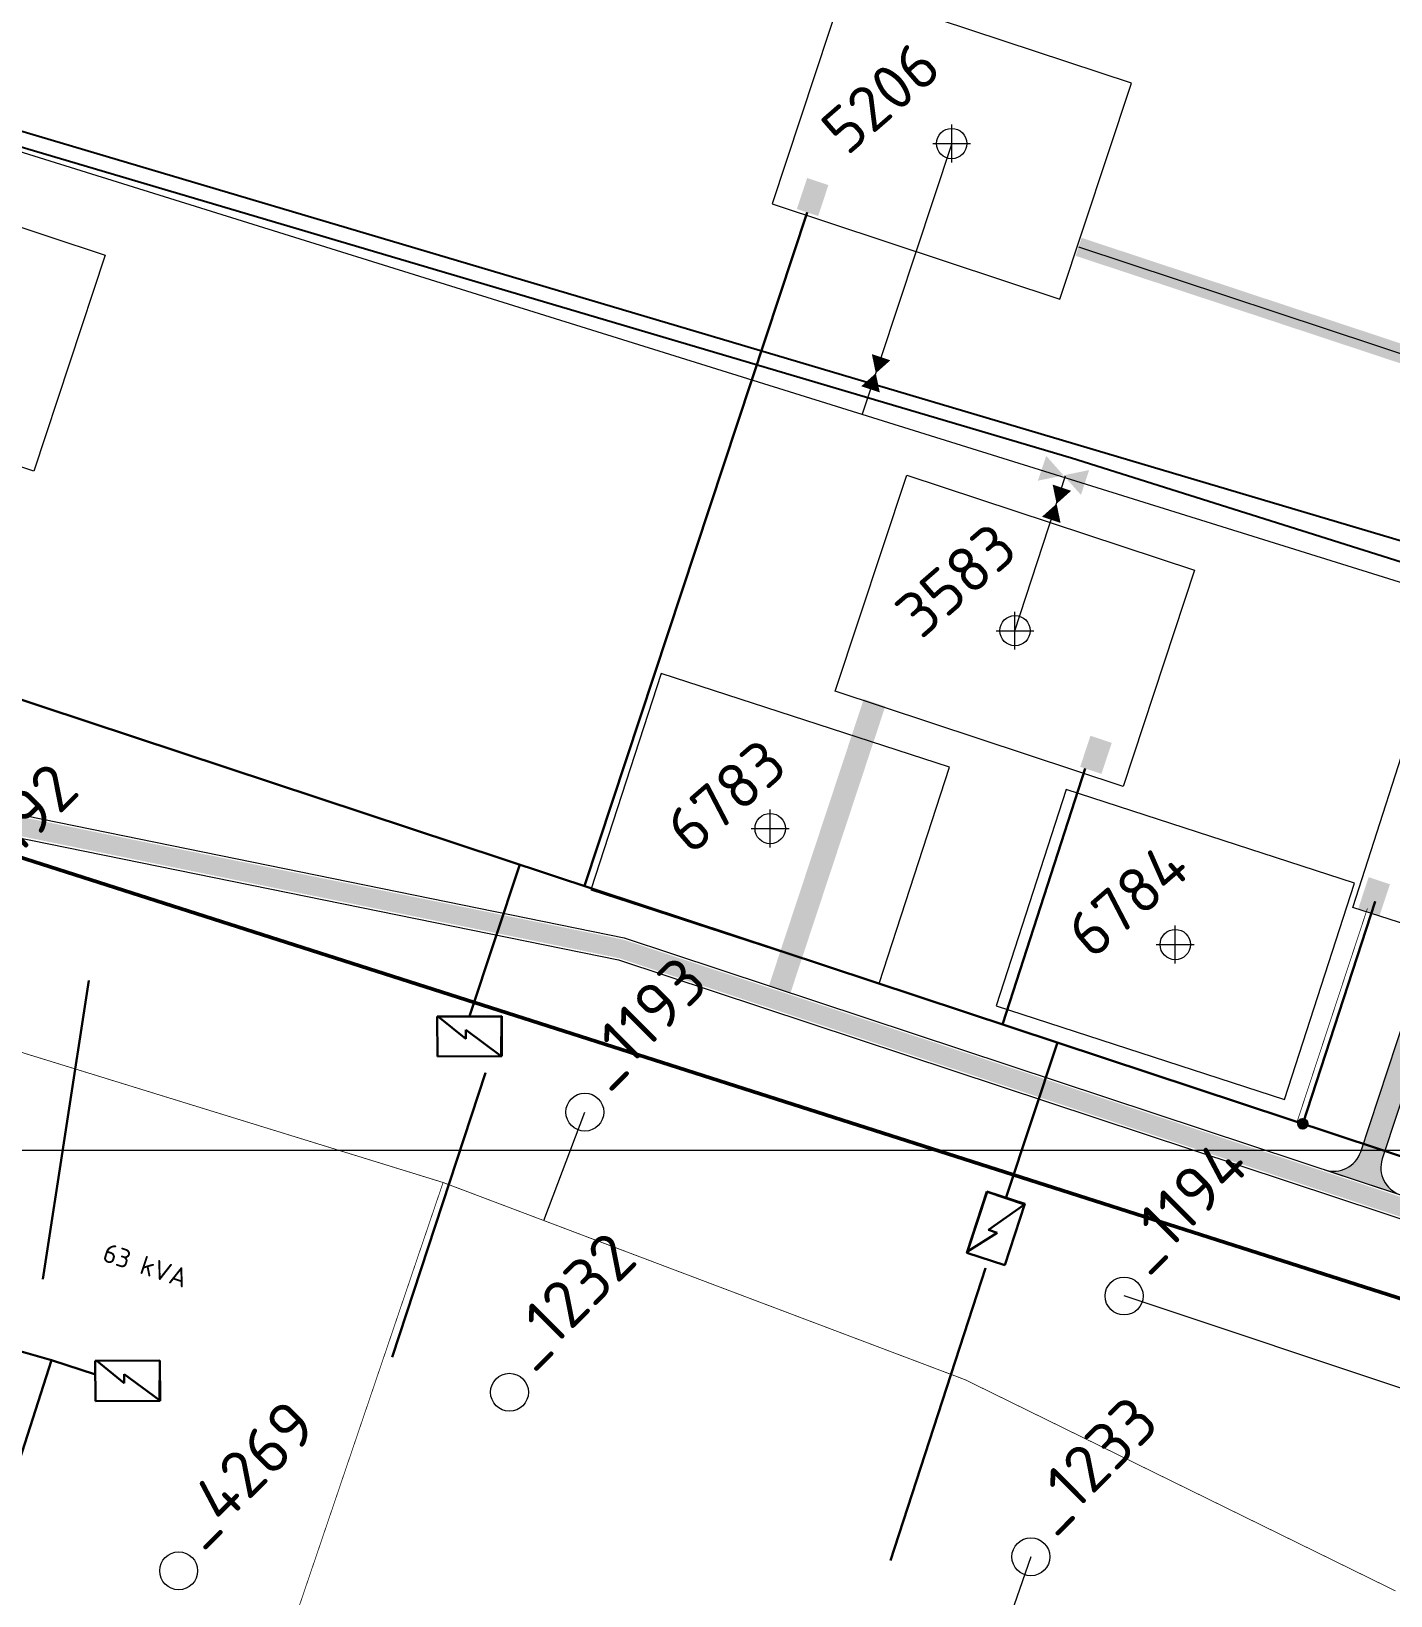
# Model space of a CAD drawing. Header units: millimetres. Extents: x 519 to 9564855, y -810 to 5021775.
# Drawn here: x 9537423.9 to 9537782.7, y 4998882.4 to 4999295.1 of the extents above; entities that cross this region are included whole.
import ezdxf

# ---------------------------------------------------------------- set-up
doc = ezdxf.new("R2010")
doc.units = ezdxf.units.MM
doc.header["$LTSCALE"] = 2
doc.header["$MEASUREMENT"] = 0
doc.header["$PDMODE"] = 2
doc.header["$PDSIZE"] = 5
for name, color, linetype in [('Existing roads', 41, 'Continuous'), ('GRID_PULKOVO', 7, 'Continuous'), ('OilColl&Flowlines', 3, 'Continuous'), ('OLD WELLS(dr.bfr2000)', 24, 'Continuous'), ('ROAD_GROUND', 9, 'Continuous'), ('Stage VII wells', 9, 'Continuous'), ('Скважины 2017г', 221, 'Continuous')]:
    doc.layers.add(name, color=color, linetype=linetype)
for name, color, linetype, lineweight in [('PPLINE_GAS', 4, 'GAS_LINE', 30), ('WELLS(drilled after 2000y)', 6, 'Continuous', 40), ('Скважины на 2023 год', 201, 'Continuous', 20), ('Скважины на 2026', 222, 'Continuous', 50), ('Электро', 1, 'Continuous', 30), ('Электроснаб', 1, 'Continuous', 18), ('Электроснабжене', 1, 'Continuous', 18)]:
    doc.layers.add(name, color=color, linetype=linetype, lineweight=lineweight)
doc.styles.add('92051501$0$STANDARD', font='simplex.shx')
doc.styles.add('Elect', font='isocpeur.ttf')
doc.styles.add('GeoApp', font='', dxfattribs={"height": 1})
doc.styles.get("Standard").update_dxf_attribs({"font": 'isocpeur.ttf', "width": 0.5})
doc.styles.get('GeoApp').set_extended_font_data('D431', italic=True)
doc.linetypes.add('g5_121_g', pattern='A,4,-0.4,["Г",GeoApp,S=1,R=0,X=0,Y=-0.5],-1.2,12', length=17.6)
doc.linetypes.add('GAS_LINE', pattern='A,0.5,-0.2,["G",92051501$0$STANDARD,S=0.1,R=0,X=-0.1,Y=-0.05],-0.05', length=0.75)

# ---------------------------------------------------------------- blocks, each defined once
blk = doc.blocks.new('92051501$0$VALVE')
at = {"layer": 'OilColl&Flowlines'}
for points in [[(-5.97, -3.45), (-5.97, 3.45), (0, 0)], [(5.97, -3.45), (0, 0), (5.97, 3.45)]]:
    blk.add_solid(points, dxfattribs=at)

msp = doc.modelspace()

# ---------------------------------------------------------------- hatches: boundary and pattern name
at = {"layer": 'Existing roads', "lineweight": 0}
h = msp.add_hatch(color=256, dxfattribs=at)
h.paths.add_polyline_path([(9537821.32489, 4999121.2388), (9537815.62635, 4999123.12434), (9537782.28299, 4999022.35316), (9537787.98153, 4999020.46762)])
h.paths.add_polyline_path([(9537787.98153, 4999020.46762), (9537782.28299, 4999022.35316), (9537774.88674, 4999000), (9537781.20917, 4999000)])
edge = h.paths.add_edge_path()
edge.add_line((9537780.4378, 4998997.66877), (9537781.20917, 4999000))
edge.add_line((9537781.20917, 4999000), (9537774.88674, 4999000))
edge.add_line((9537774.88674, 4999000), (9537774.73927, 4998999.55431))
edge.add_arc((9537767.61892, 4999001.9103), 7.5, 251.691556, 341.6915562, ccw=False)
edge.add_line((9537765.26293, 4998994.78996), (9537785.20216, 4998988.19243))
edge.add_arc((9537787.55815, 4998995.31277), 7.5, 161.691556, 251.691556, ccw=False)
h.paths.add_polyline_path([(9537841.00989, 4999180.73132), (9537835.29552, 4999182.56902), (9537815.62635, 4999123.12434), (9537821.32489, 4999121.2388)])
edge = h.paths.add_edge_path()
edge.add_arc((9537880.73748, 4999271.92215), 9.53165, 87.2725063, 143.7972163, ccw=False)
edge.add_line((9537881.19105, 4999281.443), (9537863.73819, 4999287.21784))
edge.add_arc((9537857.20985, 4999279.4619), 10.13774, -0.1376079, 49.9119491, ccw=False)
edge.add_line((9537867.34756, 4999279.43755), (9537854.14412, 4999239.53378))
edge.add_line((9537854.14412, 4999239.53378), (9537859.85849, 4999237.69608))
edge.add_line((9537859.85849, 4999237.69608), (9537873.04609, 4999277.55197))
at = {"layer": 'Скважины 2017г', "linetype": 'ByBlock', "lineweight": 0, "ltscale": 40}
h = msp.add_hatch(color=1, dxfattribs=at)
h.dxf.hatch_style = 1
h.set_gradient(color1=(255, 0, 0), color2=(255, 0, 0), tint=1)
h.paths.add_polyline_path([(9537779.19299, 4999062.54207), (9537781.55204, 4999069.96913), (9537777.23816, 4999071.33934), (9537774.87911, 4999063.91228)])
at = {"layer": 'Электро'}
for points in [[(9537625.94805, 4999248.23184), (9537631.56028, 4999246.37485), (9537634.26751, 4999254.55671), (9537628.65528, 4999256.4137)], [(9537700.71156, 4999101.08346), (9537706.3238, 4999099.22648), (9537709.03102, 4999107.40834), (9537703.41879, 4999109.26532)], [(9537774.12913, 4999063.79239), (9537779.74136, 4999061.9354), (9537782.44859, 4999070.11726), (9537776.83636, 4999071.97425)]]:
    msp.add_hatch(color=256, dxfattribs=at).paths.add_polyline_path(points)
h = msp.add_hatch(color=256, dxfattribs=at)
edge = h.paths.add_edge_path()
edge.add_arc((9537759.48747, 4999006.88099), 1.2343, 0, 360)
at = {"layer": 'Электроснаб', "lineweight": 0}
for points in [[(9537625.94805, 4999248.23184), (9537631.56028, 4999246.37485), (9537634.26751, 4999254.55671), (9537628.65528, 4999256.4137)], [(9537700.71156, 4999101.08346), (9537706.3238, 4999099.22648), (9537709.03102, 4999107.40834), (9537703.41879, 4999109.26532)], [(9537774.12913, 4999063.79239), (9537779.74136, 4999061.9354), (9537782.44859, 4999070.11726), (9537776.83636, 4999071.97425)]]:
    msp.add_hatch(color=1, dxfattribs=at).paths.add_polyline_path(points)
h = msp.add_hatch(color=1, dxfattribs=at)
edge = h.paths.add_edge_path()
edge.add_arc((9537759.48747, 4999006.88099), 1.2343, 0, 360)
at = {"layer": 'Электроснабжене', "lineweight": 0}
for points in [[(9537625.94805, 4999248.23184), (9537631.56028, 4999246.37485), (9537634.26751, 4999254.55671), (9537628.65528, 4999256.4137)], [(9537700.71156, 4999101.08346), (9537706.3238, 4999099.22648), (9537709.03102, 4999107.40834), (9537703.41879, 4999109.26532)], [(9537774.12913, 4999063.79239), (9537779.74136, 4999061.9354), (9537782.44859, 4999070.11726), (9537776.83636, 4999071.97425)]]:
    msp.add_hatch(color=1, dxfattribs=at).paths.add_polyline_path(points)
h = msp.add_hatch(color=1, dxfattribs=at)
edge = h.paths.add_edge_path()
edge.add_arc((9537759.48747, 4999006.88099), 1.2343, 0, 360)

# ---------------------------------------------------------------- linework, layer by layer
at = {"layer": 'Existing roads', "lineweight": 0}
for p, q in [((9537700.29795, 4999238.24849), (9537804.33351, 4999203.82501)), ((9537765.26293, 4998994.78996), (9537785.20216, 4998988.19243))]:
    msp.add_line(p, q, dxfattribs=at)
at = {"layer": 'Existing roads', "lineweight": 0, "const_width": 5}
msp.add_lwpolyline([(9537700.29795, 4999238.24849), (9537804.33351, 4999203.82501)], dxfattribs=at)
at = {"layer": 'Existing roads', "lineweight": 0, "flags": 128}
for points in [[(9537841.00989, 4999180.73132), (9537780.4378, 4998997.66877, 0.414213562), (9537785.20216, 4998988.19243)], [(9537765.26293, 4998994.78996, 0.414213562), (9537774.73927, 4998999.55431), (9537793.80606, 4999057.17848)]]:
    msp.add_lwpolyline(points, format="xyb", dxfattribs=at)
at = {"layer": 'Existing roads', "linetype": 'ByBlock', "lineweight": 0, "const_width": 6, "flags": 128}
msp.add_lwpolyline([(9537621.42272, 4999042.40849), (9537646.42665, 4999117.97603)], dxfattribs=at)
at = {"layer": 'GRID_PULKOVO', "lineweight": 0}
msp.add_line((9533000, 4999000), (9548000, 4999000), dxfattribs=at)
at = {"layer": 'OilColl&Flowlines', "lineweight": 0}
for p, q in [((9537394.35793, 4999271.62923), (9537876.75795, 4999121.27757)), ((9537666.8, 4999265.5), (9537643.20881, 4999194.06882)), ((9537683.5, 4999137), (9537696.80834, 4999177.81344)), ((9537559.19349, 4998981.38674), (9537570, 4999010)), ((9537804.07387, 4998930.89703), (9537712.3, 4998961.5)), ((9537687.7, 4998892.7), (9537677.7774, 4998864.21303, -18.16938))]:
    msp.add_line(p, q, dxfattribs=at)
at = {"layer": 'OilColl&Flowlines', "color": 3, "linetype": 'ByBlock', "lineweight": 0, "ltscale": 50, "const_width": 0.2}
msp.add_lwpolyline([(9535826.17601, 4999193.12266), (9535832.47082, 4999212.10667), (9535852.3674, 4999210.07548), (9535938.39343, 4999483.33728), (9537532.58653, 4998991.43552)], dxfattribs=at)
at = {"layer": 'OilColl&Flowlines', "lineweight": 0}
for points in [[(9537650.62831, 4999208.33084), (9537646.77794, 4999204.90131), (9537645.73306, 4999209.95059)], [(9537647.82282, 4999199.85202), (9537642.92757, 4999201.47177), (9537646.77794, 4999204.90131)], [(9537698.33708, 4999173.90903), (9537694.48671, 4999170.47949), (9537693.44183, 4999175.52878)], [(9537695.53159, 4999165.43021), (9537690.63634, 4999167.04996), (9537694.48671, 4999170.47949)]]:
    msp.add_solid(points, dxfattribs=at)
at = {"layer": 'OLD WELLS(dr.bfr2000)', "lineweight": 0}
for centre in [(9537570, 4999010), (9537712.3, 4998961.5), (9537550.1, 4998936.1), (9537687.7, 4998892.7), (9537462.8, 4998889)]:
    msp.add_circle(centre, 5, dxfattribs=at)
at = {"layer": 'PPLINE_GAS', "linetype": 'g5_121_g', "lineweight": -2}
msp.add_line((9537831.81227, 4999146.8258), (9535279.41281, 4999904.81595), dxfattribs=at)
msp.add_lwpolyline([(9535281.39298, 4999898.00414), (9537698.38059, 4999182.63516), (9537913.66251, 4999114.70847)], dxfattribs=at)
at = {"layer": 'ROAD_GROUND', "color": 8, "lineweight": 0, "const_width": 5}
msp.add_lwpolyline([(9535200.39148, 4999770.59044), (9535654.4447, 4999622.8796), (9535702.14679, 4999615.17926), (9535756.46987, 4999597.40633), (9536146.05351, 4999472.41159), (9536838.69867, 4999252.09722), (9536945.55393, 4999213.74917), (9537005.97796, 4999201.14415), (9537144.17183, 4999148.99552), (9537222.40936, 4999107.68132), (9537310.97232, 4999086.06124), (9537409.31387, 4999087.76023), (9537579.61041, 4999053.05906), (9539143.4794, 4998535.60314)], dxfattribs=at)
at = {"layer": 'ROAD_GROUND', "color": 253, "lineweight": 0}
for points in [[(9535206.74002, 4999771.81568), (9535655.1524, 4999625.80419), (9535702.85658, 4999618.10352), (9535757.38638, 4999600.2629), (9536146.96285, 4999475.27045), (9536839.66034, 4999254.93944), (9536946.37086, 4999216.64333), (9537006.81892, 4999204.0333), (9537145.40667, 4999151.73604), (9537223.48172, 4999110.50763), (9537311.30764, 4999089.06749), (9537409.59075, 4999090.76547), (9537580.38382, 4999055.96311), (9539144.42179, 4998538.45128)], [(9535204.88231, 4999766.11051), (9535653.737, 4999619.955), (9535701.437, 4999612.255), (9535755.537, 4999594.555), (9536145.137, 4999469.555), (9536837.737, 4999249.255), (9536944.737, 4999210.855), (9537005.137, 4999198.255), (9537142.937, 4999146.255), (9537221.337, 4999104.855), (9537310.637, 4999083.055), (9537409.037, 4999084.755), (9537578.837, 4999050.155), (9539142.537, 4998532.755)]]:
    msp.add_lwpolyline(points, dxfattribs=at)
at = {"layer": 'Stage VII wells', "color": 0, "linetype": 'ByBlock', "lineweight": 0}
msp.add_lwpolyline([(9537619.38202, 4999249.5776), (9537695.36254, 4999224.43702), (9537714.21798, 4999281.42241), (9537638.23745, 4999306.56299)], close=True, dxfattribs=at)
msp.add_circle((9537666.8, 4999265.5), 4, dxfattribs=at)
at = {"layer": 'Stage VII wells', "color": 0, "linetype": 'ByBlock', "lineweight": 0, "ltscale": 80}
msp.add_point((9537666.8, 4999265.5), dxfattribs=at)
at = {"layer": 'WELLS(drilled after 2000y)', "color": 0, "linetype": 'ByBlock', "lineweight": 0}
for points in [[(9537348.58202, 4999204.1776), (9537367.43745, 4999261.16299), (9537443.41798, 4999236.02241), (9537424.56254, 4999179.03702), (9537348.58202, 4999204.1776)], [(9537636.08202, 4999121.0776), (9537654.93745, 4999178.06299), (9537730.91798, 4999152.92241), (9537712.06254, 4999095.93702), (9537636.08202, 4999121.0776)]]:
    msp.add_lwpolyline(points, dxfattribs=at)
at = {"layer": 'WELLS(drilled after 2000y)', "color": 3, "linetype": 'ByBlock', "lineweight": 0, "ltscale": 50, "const_width": 0.2}
for points in [[(9537409.84524, 4998630.24042), (9537532.58653, 4998991.43552)], [(9537532.58653, 4998991.43552), (9537670.34702, 4998939.40684), (9537783.91252, 4998883.69794)]]:
    msp.add_lwpolyline(points, dxfattribs=at)
at = {"layer": 'WELLS(drilled after 2000y)', "color": 0, "linetype": 'ByBlock', "lineweight": 0}
msp.add_circle((9537683.5, 4999137), 4, dxfattribs=at)
msp.add_point((9537683.5, 4999137), dxfattribs=at)
at = {"layer": 'Скважины 2017г', "color": 0, "linetype": 'ByBlock', "lineweight": 0}
msp.add_lwpolyline([(9537867.16813, 4999096.61215), (9537848.79912, 4999039.49316), (9537772.64046, 4999063.98517), (9537791.00947, 4999121.10416), (9537867.16813, 4999096.61215)], dxfattribs=at)
at = {"layer": 'Скважины 2017г', "color": 1, "linetype": 'ByBlock', "lineweight": 0, "ltscale": 2, "const_width": 0.2}
msp.add_lwpolyline([(9537776.52241, 4999063.77076), (9537757.94738, 4999007.44879)], dxfattribs=at)
at = {"layer": 'Скважины на 2023 год', "color": 0, "linetype": 'ByBlock', "lineweight": 0}
for points in [[(9537571.60241, 4999068.64789), (9537647.68693, 4999043.92653), (9537666.22795, 4999100.98992), (9537590.14343, 4999125.71128)], [(9537678.50241, 4999038.04789), (9537754.58693, 4999013.32653), (9537773.12795, 4999070.38992), (9537697.04343, 4999095.11128)]]:
    msp.add_lwpolyline(points, close=True, dxfattribs=at)
for centre in [(9537618.9, 4999084.8), (9537725.8, 4999054.2)]:
    msp.add_circle(centre, 4, dxfattribs=at)
for p in [(9537618.9, 4999084.8), (9537725.8, 4999054.2)]:
    msp.add_point(p, dxfattribs=at)
at = {"layer": 'Скважины на 2026'}
msp.add_line((9536427.64777, 4999394.69832), (9542059.39265, 4997594.73601), dxfattribs=at)
at = {"layer": 'Электро', "ltscale": 0.5}
for p, q in [((9537628.69903, 4999247.31273), (9537569.90382, 4999069.69091, 0)), ((9537304.2694, 4999157.49914, 0), (9538212.68368, 4998856.93182, 0)), ((9537778.56453, 4999065.53631, 0), (9537759.48747, 4999006.88099, 0)), ((9537681.09158, 4998987.2756), (9537694.69843, 4999028.38409, 0))]:
    msp.add_line(p, q, dxfattribs=at)
at = {"layer": 'Электро'}
for p, q in [((9537680.27443, 4999033.38314), (9537702.01899, 4999100.67615)), ((9537439.05639, 4999044.69598, 0), (9537426.98329, 4998965.94353, 0)), ((9537531.0154, 4999035.22139), (9537548.06383, 4999035.32573)), ((9537531.0801, 4999024.64904), (9537531.0154, 4999035.22139)), ((9537547.96657, 4999035.22728), (9537531.37098, 4999035.12571)), ((9537531.37098, 4999035.12571), (9537538.58275, 4999029.29848)), ((9537547.89288, 4999024.78482), (9537547.96657, 4999035.22728)), ((9537548.06383, 4999035.32573), (9537548.12853, 4999024.75338)), ((9537538.58275, 4999029.29848), (9537538.56822, 4999031.67371)), ((9537538.56822, 4999031.67371), (9537547.89288, 4999024.78482)), ((9537548.12853, 4999024.75338), (9537531.0801, 4999024.64904)), ((9537670.79016, 4998972.88201), (9537676.08791, 4998989.08676)), ((9537676.15051, 4998988.96334), (9537670.99348, 4998973.18902)), ((9537676.08791, 4998989.08676), (9537686.13706, 4998985.80143)), ((9537686.03265, 4998985.58786), (9537676.15051, 4998988.96334)), ((9537676.54627, 4998978.92341), (9537686.03265, 4998985.58786)), ((9537686.13706, 4998985.80143), (9537680.83931, 4998969.59669)), ((9537678.80395, 4998978.18531), (9537676.54627, 4998978.92341)), ((9537670.99348, 4998973.18902), (9537678.80395, 4998978.18531)), ((9537680.83931, 4998969.59669), (9537670.79016, 4998972.88201)), ((9537440.79785, 4998944.3514, 0), (9537457.84629, 4998944.45574, 0)), ((9537440.86256, 4998933.77905, 0), (9537440.79785, 4998944.3514, 0)), ((9537457.79946, 4998944.46367), (9537441.20386, 4998944.3621)), ((9537441.20386, 4998944.3621), (9537448.41564, 4998938.53487)), ((9537457.72577, 4998934.0212), (9537457.79946, 4998944.46367)), ((9537457.84629, 4998944.45574, 0), (9537457.91099, 4998933.88338, 0)), ((9537448.41564, 4998938.53487), (9537448.4011, 4998940.9101)), ((9537448.4011, 4998940.9101), (9537457.72577, 4998934.0212)), ((9537457.91099, 4998933.88338, 0), (9537440.86256, 4998933.77905, 0))]:
    msp.add_line(p, q, dxfattribs=at)
at = {"layer": 'Электро', "ltscale": 25}
for p, q in [((9537539.53961, 4999035.27356), (9537552.80504, 4999075.35058, 0)), ((9537543.76944, 4999020.40212), (9537519.13389, 4998945.36042)), ((9537675.68061, 4998968.8032), (9537650.64376, 4998891.74768)), ((9537429.28779, 4998944.58681, 0), (9537440.8477, 4998940.76667))]:
    msp.add_line(p, q, dxfattribs=at)
at = {"layer": 'Электро', "ltscale": 0.05}
for p, q in [((9537238.39613, 4998998.74629, 0), (9537429.28779, 4998944.58681, 0)), ((9537429.28779, 4998944.58681, 0), (9537377.48748, 4998783.69118, 0))]:
    msp.add_line(p, q, dxfattribs=at)
at = {"layer": 'Электро'}
msp.add_circle((9537759.48747, 4999006.88099, 0), 1.2343, dxfattribs=at)
at = {"layer": 'Электро', "ltscale": 0.5}
for start, end in [(342, 162), (162, 342)]:
    msp.add_arc((9537759.48747, 4999006.88099, 0), 0.75, start, end, dxfattribs=at)
at = {"layer": 'Электроснаб', "color": 1, "lineweight": 0, "ltscale": 0.5}
for p, q in [((9537628.69903, 4999247.31273), (9537569.90382, 4999069.69091, 0)), ((9537304.2694, 4999157.49914, 0), (9538212.68368, 4998856.93182, 0)), ((9537778.56453, 4999065.53631, 0), (9537759.48747, 4999006.88099, 0)), ((9537681.09158, 4998987.2756), (9537694.69843, 4999028.38409, 0))]:
    msp.add_line(p, q, dxfattribs=at)
at = {"layer": 'Электроснаб', "color": 1, "lineweight": 0}
for p, q in [((9537680.27443, 4999033.38314), (9537702.01899, 4999100.67615)), ((9537439.05639, 4999044.69598, 0), (9537426.98329, 4998965.94353, 0)), ((9537531.0154, 4999035.22139), (9537548.06383, 4999035.32573)), ((9537531.0801, 4999024.64904), (9537531.0154, 4999035.22139)), ((9537547.96657, 4999035.22728), (9537531.37098, 4999035.12571)), ((9537531.37098, 4999035.12571), (9537538.58275, 4999029.29848)), ((9537547.89288, 4999024.78482), (9537547.96657, 4999035.22728)), ((9537548.06383, 4999035.32573), (9537548.12853, 4999024.75338)), ((9537538.58275, 4999029.29848), (9537538.56822, 4999031.67371)), ((9537538.56822, 4999031.67371), (9537547.89288, 4999024.78482)), ((9537548.12853, 4999024.75338), (9537531.0801, 4999024.64904)), ((9537670.79016, 4998972.88201), (9537676.08791, 4998989.08676)), ((9537676.15051, 4998988.96334), (9537670.99348, 4998973.18902)), ((9537676.08791, 4998989.08676), (9537686.13706, 4998985.80143)), ((9537686.03265, 4998985.58786), (9537676.15051, 4998988.96334)), ((9537676.54627, 4998978.92341), (9537686.03265, 4998985.58786)), ((9537686.13706, 4998985.80143), (9537680.83931, 4998969.59669)), ((9537678.80395, 4998978.18531), (9537676.54627, 4998978.92341)), ((9537670.99348, 4998973.18902), (9537678.80395, 4998978.18531)), ((9537680.83931, 4998969.59669), (9537670.79016, 4998972.88201)), ((9537440.79785, 4998944.3514, 0), (9537457.84629, 4998944.45574, 0)), ((9537440.86256, 4998933.77905, 0), (9537440.79785, 4998944.3514, 0)), ((9537457.79946, 4998944.46367), (9537441.20386, 4998944.3621)), ((9537441.20386, 4998944.3621), (9537448.41564, 4998938.53487)), ((9537457.72577, 4998934.0212), (9537457.79946, 4998944.46367)), ((9537457.84629, 4998944.45574, 0), (9537457.91099, 4998933.88338, 0)), ((9537448.41564, 4998938.53487), (9537448.4011, 4998940.9101)), ((9537448.4011, 4998940.9101), (9537457.72577, 4998934.0212)), ((9537457.91099, 4998933.88338, 0), (9537440.86256, 4998933.77905, 0))]:
    msp.add_line(p, q, dxfattribs=at)
at = {"layer": 'Электроснаб', "color": 1, "lineweight": 0, "ltscale": 25}
for p, q in [((9537539.53961, 4999035.27356), (9537552.80504, 4999075.35058, 0)), ((9537543.76944, 4999020.40212), (9537519.13389, 4998945.36042)), ((9537675.68061, 4998968.8032), (9537650.64376, 4998891.74768)), ((9537429.28779, 4998944.58681, 0), (9537440.8477, 4998940.76667))]:
    msp.add_line(p, q, dxfattribs=at)
at = {"layer": 'Электроснаб', "color": 1, "lineweight": 0, "ltscale": 0.05}
for p, q in [((9537238.39613, 4998998.74629, 0), (9537429.28779, 4998944.58681, 0)), ((9537429.28779, 4998944.58681, 0), (9537377.48748, 4998783.69118, 0))]:
    msp.add_line(p, q, dxfattribs=at)
at = {"layer": 'Электроснаб', "color": 1, "lineweight": 0}
msp.add_circle((9537759.48747, 4999006.88099, 0), 1.2343, dxfattribs=at)
at = {"layer": 'Электроснаб', "color": 1, "lineweight": 0, "ltscale": 0.5}
for start, end in [(342, 162), (162, 342)]:
    msp.add_arc((9537759.48747, 4999006.88099, 0), 0.75, start, end, dxfattribs=at)
at = {"layer": 'Электроснабжене', "color": 1, "lineweight": 0, "ltscale": 0.5}
for p, q in [((9537628.69903, 4999247.31273), (9537569.90382, 4999069.69091, 0)), ((9537304.2694, 4999157.49914, 0), (9538212.68368, 4998856.93182, 0)), ((9537778.56453, 4999065.53631, 0), (9537759.48747, 4999006.88099, 0)), ((9537681.09158, 4998987.2756), (9537694.69843, 4999028.38409, 0))]:
    msp.add_line(p, q, dxfattribs=at)
at = {"layer": 'Электроснабжене', "color": 1, "lineweight": 0}
for p, q in [((9537680.27443, 4999033.38314), (9537702.01899, 4999100.67615)), ((9537439.05639, 4999044.69598, 0), (9537426.98329, 4998965.94353, 0)), ((9537531.0154, 4999035.22139), (9537548.06383, 4999035.32573)), ((9537531.0801, 4999024.64904), (9537531.0154, 4999035.22139)), ((9537547.96657, 4999035.22728), (9537531.37098, 4999035.12571)), ((9537531.37098, 4999035.12571), (9537538.58275, 4999029.29848)), ((9537547.89288, 4999024.78482), (9537547.96657, 4999035.22728)), ((9537548.06383, 4999035.32573), (9537548.12853, 4999024.75338)), ((9537538.58275, 4999029.29848), (9537538.56822, 4999031.67371)), ((9537538.56822, 4999031.67371), (9537547.89288, 4999024.78482)), ((9537548.12853, 4999024.75338), (9537531.0801, 4999024.64904)), ((9537670.79016, 4998972.88201), (9537676.08791, 4998989.08676)), ((9537676.15051, 4998988.96334), (9537670.99348, 4998973.18902)), ((9537676.08791, 4998989.08676), (9537686.13706, 4998985.80143)), ((9537686.03265, 4998985.58786), (9537676.15051, 4998988.96334)), ((9537676.54627, 4998978.92341), (9537686.03265, 4998985.58786)), ((9537686.13706, 4998985.80143), (9537680.83931, 4998969.59669)), ((9537678.80395, 4998978.18531), (9537676.54627, 4998978.92341)), ((9537670.99348, 4998973.18902), (9537678.80395, 4998978.18531)), ((9537680.83931, 4998969.59669), (9537670.79016, 4998972.88201)), ((9537440.79785, 4998944.3514, 0), (9537457.84629, 4998944.45574, 0)), ((9537440.86256, 4998933.77905, 0), (9537440.79785, 4998944.3514, 0)), ((9537457.79946, 4998944.46367), (9537441.20386, 4998944.3621)), ((9537441.20386, 4998944.3621), (9537448.41564, 4998938.53487)), ((9537457.72577, 4998934.0212), (9537457.79946, 4998944.46367)), ((9537457.84629, 4998944.45574, 0), (9537457.91099, 4998933.88338, 0)), ((9537448.41564, 4998938.53487), (9537448.4011, 4998940.9101)), ((9537448.4011, 4998940.9101), (9537457.72577, 4998934.0212)), ((9537457.91099, 4998933.88338, 0), (9537440.86256, 4998933.77905, 0))]:
    msp.add_line(p, q, dxfattribs=at)
at = {"layer": 'Электроснабжене', "color": 1, "lineweight": 0, "ltscale": 25}
for p, q in [((9537539.53961, 4999035.27356), (9537552.80504, 4999075.35058, 0)), ((9537543.76944, 4999020.40212), (9537519.13389, 4998945.36042)), ((9537675.68061, 4998968.8032), (9537650.64376, 4998891.74768)), ((9537429.28779, 4998944.58681, 0), (9537440.8477, 4998940.76667))]:
    msp.add_line(p, q, dxfattribs=at)
at = {"layer": 'Электроснабжене', "color": 1, "lineweight": 0, "ltscale": 0.05}
for p, q in [((9537238.39613, 4998998.74629, 0), (9537429.28779, 4998944.58681, 0)), ((9537429.28779, 4998944.58681, 0), (9537377.48748, 4998783.69118, 0))]:
    msp.add_line(p, q, dxfattribs=at)
at = {"layer": 'Электроснабжене', "color": 1, "lineweight": 0}
msp.add_circle((9537759.48747, 4999006.88099, 0), 1.2343, dxfattribs=at)
at = {"layer": 'Электроснабжене', "color": 1, "lineweight": 0, "ltscale": 0.5}
for start, end in [(342, 162), (162, 342)]:
    msp.add_arc((9537759.48747, 4999006.88099, 0), 0.75, start, end, dxfattribs=at)

# ---------------------------------------------------------------- block references
at = {"layer": 'OilColl&Flowlines', "lineweight": 0, "rotation": 341.6915559985446}
msp.add_blockref('92051501$0$VALVE', (9537696.32404, 4999177.96559), dxfattribs=at)

# ---------------------------------------------------------------- texts
at = {"layer": 'OLD WELLS(dr.bfr2000)', "lineweight": 0, "style": 'Elect'}
for s, p in [(' _1192', (9537404.2, 4999061.2)), (' _1193', (9537570, 4999010)), (' _1194', (9537712.3, 4998961.5)), (' _1232', (9537550.1, 4998936.1)), (' _1233', (9537687.7, 4998892.7)), (' _4269', (9537462.8, 4998889))]:
    msp.add_text(s, height=12.5, rotation=44.9999999, dxfattribs=at).set_placement(p)
at = {"layer": 'Stage VII wells', "color": 0, "linetype": 'ByBlock', "lineweight": 0, "style": 'Elect'}
msp.add_text('5206', height=12, rotation=41, dxfattribs=at).set_placement((9537639.22008, 4999262.02753))
at = {"layer": 'WELLS(drilled after 2000y)', "color": 0, "linetype": 'ByBlock', "lineweight": 0, "style": 'Elect'}
msp.add_text('3583', height=12, rotation=41, dxfattribs=at).set_placement((9537658.76293, 4999134.4526))
at = {"layer": 'Скважины на 2023 год', "color": 0, "linetype": 'ByBlock', "lineweight": 0, "style": 'Elect'}
for s, p in [('6783', (9537598.06909, 4999077.47742)), ('6784', (9537703.8848, 4999049.94497))]:
    msp.add_text(s, height=12, rotation=41, dxfattribs=at).set_placement(p)
at = {"layer": 'Электро'}
msp.add_text('63 kVA', height=5, rotation=341.691556, dxfattribs=at).set_placement((9537442.37009, 4998970.81817, -0.00006))
at = {"layer": 'Электроснаб', "color": 1, "lineweight": 0}
msp.add_text('63 kVA', height=5, rotation=341.691556, dxfattribs=at).set_placement((9537442.37009, 4998970.81817, -0.00006))
at = {"layer": 'Электроснабжене', "color": 1, "lineweight": 0}
msp.add_text('63 kVA', height=5, rotation=341.691556, dxfattribs=at).set_placement((9537442.37009, 4998970.81817, -0.00006))

doc.saveas('drawing.dxf')
